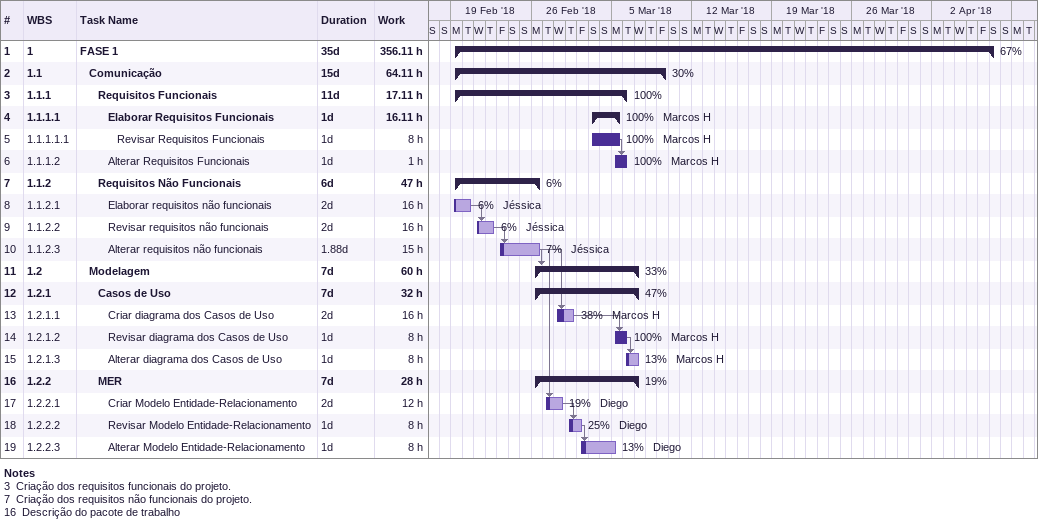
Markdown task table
| ID | WBS | Task | Duration | Start | Finish | Predecessors | Resources | % complete | Work (h) |
|---|---|---|---|---|---|---|---|---|---|
| 1 | 1 | **FASE 1** | 35d | 2018-02-19 | 2018-04-07 |  |  | 67 | 356.11 |
| 2 | 1.1 | **Comunicação** | 15d | 2018-02-19 | 2018-03-09 |  |  | 30 | 64.11 |
| 3 | 1.1.1 | **Requisitos Funcionais** | 11d | 2018-02-19 | 2018-03-06 |  |  | 100 | 17.11 |
| 4 | 1.1.1.1 | **Elaborar Requisitos Funcionais** | 1d | 2018-03-03 | 2018-03-05 |  | Marcos H | 100 | 16.11 |
| 5 | 1.1.1.1.1 | Revisar Requisitos Funcionais | 1d | 2018-03-03 | 2018-03-05 |  | Marcos H | 100 | 8 |
| 6 | 1.1.1.2 | Alterar Requisitos Funcionais | 1d | 2018-03-05 | 2018-03-06 | 5 | Marcos H | 100 | 1 |
| 7 | 1.1.2 | **Requisitos Não Funcionais** | 6d | 2018-02-19 | 2018-02-26 |  |  | 6 | 47 |
| 8 | 1.1.2.1 | Elaborar requisitos não funcionais | 2d | 2018-02-19 | 2018-02-20 |  | Jéssica | 6 | 16 |
| 9 | 1.1.2.2 | Revisar requisitos não funcionais | 2d | 2018-02-21 | 2018-02-22 | 8 | Jéssica | 6 | 16 |
| 10 | 1.1.2.3 | Alterar requisitos não funcionais | 1.88d | 2018-02-23 | 2018-02-26 | 9 | Jéssica | 7 | 15 |
| 11 | 1.2 | **Modelagem** | 7d | 2018-02-26 | 2018-03-07 | 10 |  | 33 | 60 |
| 12 | 1.2.1 | **Casos de Uso** | 7d | 2018-02-26 | 2018-03-07 |  |  | 47 | 32 |
| 13 | 1.2.1.1 | Criar diagrama dos Casos de Uso | 2d | 2018-02-28 | 2018-03-01 | 10 | Marcos H | 38 | 16 |
| 14 | 1.2.1.2 | Revisar diagrama dos Casos de Uso | 1d | 2018-03-05 | 2018-03-06 | 13 | Marcos H | 100 | 8 |
| 15 | 1.2.1.3 | Alterar diagrama dos Casos de Uso | 1d | 2018-03-06 | 2018-03-07 | 14 | Marcos H | 13 | 8 |
| 16 | 1.2.2 | **MER** | 7d | 2018-02-26 | 2018-03-07 |  |  | 19 | 28 |
| 17 | 1.2.2.1 | Criar Modelo Entidade-Relacionamento | 2d | 2018-02-27 | 2018-02-28 | 10 | Diego | 19 | 12 |
| 18 | 1.2.2.2 | Revisar Modelo Entidade-Relacionamento | 1d | 2018-03-01 | 2018-03-02 | 17 | Diego | 25 | 8 |
| 19 | 1.2.2.3 | Alterar Modelo Entidade-Relacionamento | 1d | 2018-03-02 | 2018-03-05 | 18 | Diego | 13 | 8 |

Notes
- 3: Criação dos requisitos funcionais do projeto.
- 7: Criação dos requisitos não funcionais do projeto.
- 16: Descrição do pacote de trabalho
